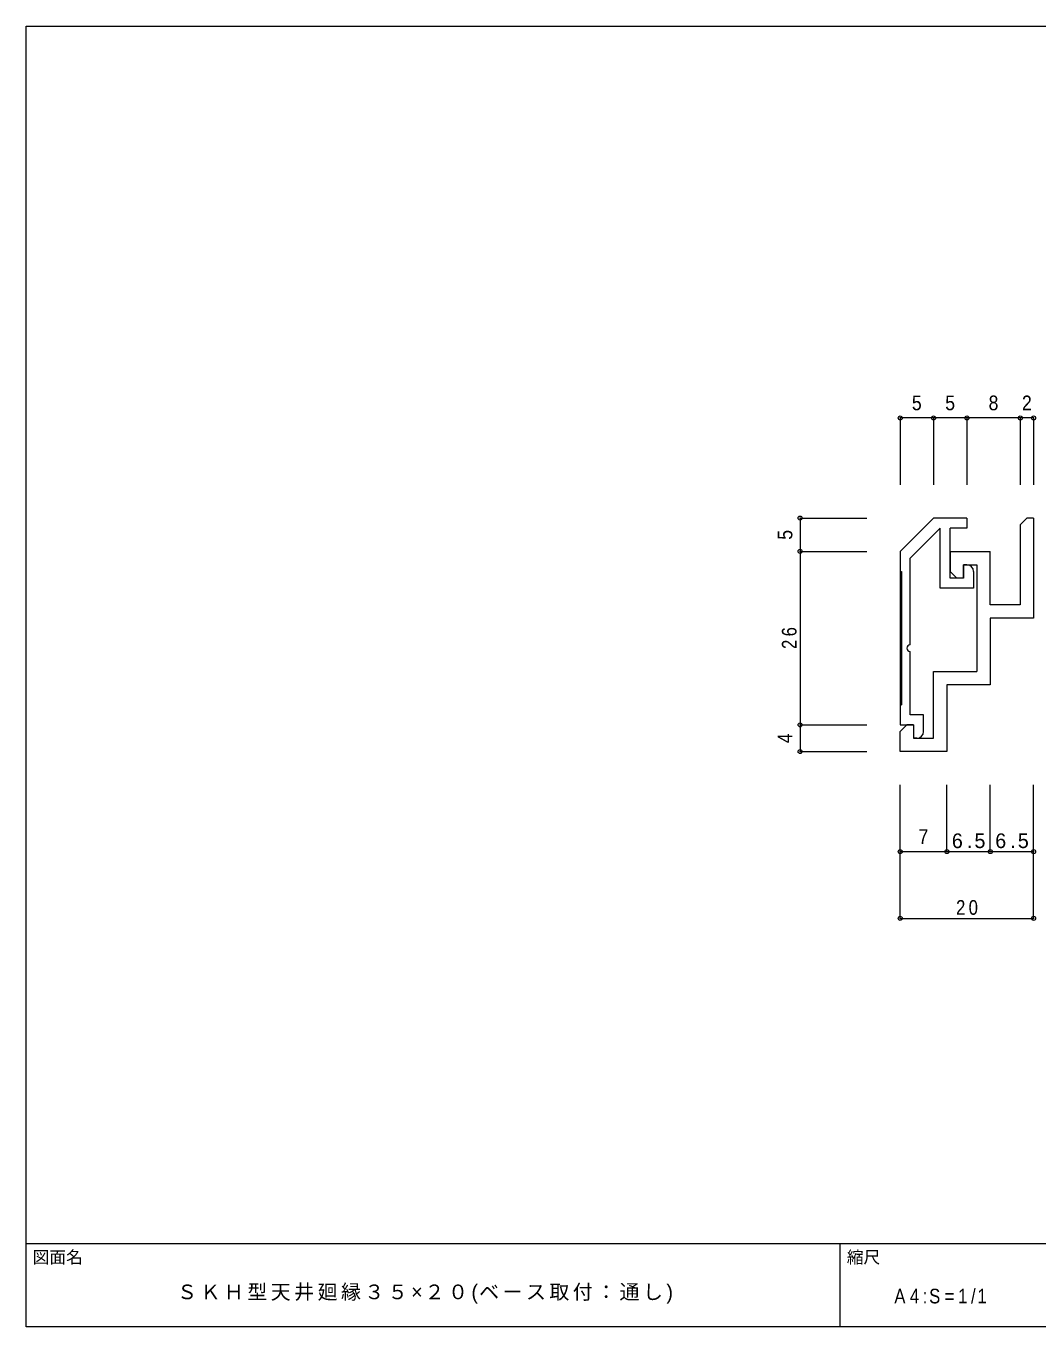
# Model space of a CAD drawing. Units: millimetres on the paper. Extents: x -141 to 141, y -98 to 98.
# Drawn here: x -141 to 10.7, y -97.5 to 97.5 of the extents above; entities that cross this region are included whole.
import ezdxf
from ezdxf.enums import TextEntityAlignment as Align

# ---------------------------------------------------------------- set-up
doc = ezdxf.new("R2010")
doc.units = ezdxf.units.MM
doc.header["$PDMODE"] = 32
doc.header["$PDSIZE"] = 0.6
for name, color, linetype, lineweight in [('0-0_ＫＢ製品', 2, 'Continuous', 9), ('0-3_寸法', 4, 'Continuous', 9), ('0-A_ベース', 3, 'Continuous', 9), ('F-0_図面枠', 5, 'Continuous', 9), ('F-5_F-5ﾚｲﾔ', 7, 'Continuous', 9)]:
    doc.layers.add(name, color=color, linetype=linetype, lineweight=lineweight)
doc.styles.add('HGｺﾞｼｯｸM', font='')
doc.styles.get('HGｺﾞｼｯｸM').set_extended_font_data('HGｺﾞｼｯｸM')

msp = doc.modelspace()

# ---------------------------------------------------------------- linework, layer by layer
at = {"layer": '0-0_ＫＢ製品'}
for p, q in [((9, 23.75), (8, 22.75)), ((10, 23.75), (9, 23.75)), ((10, 23.75), (10, 8.75)), ((8, 22.75), (8, 10.75)), ((-2.5, 18.75), (-2.5, 15.75)), ((-2.5, 18.75), (3.5, 18.75)), ((3.5, 10.75), (3.5, 18.75)), ((-1.5, 14.75), (-2.5, 15.75)), ((-0.5, 14.75), (-0.5, 16.75)), ((-0.5, 16.75), (-0.5, 14.75)), ((-0.5, 14.75), (-1.5, 14.75)), ((8, 10.75), (3.5, 10.75)), ((3.5, 8.75), (3.5, -1.25)), ((10, 8.75), (3.5, 8.75)), ((-5, 0.75), (1.5, 0.75)), ((-5, -9.25), (-5, 0.75)), ((-3, -1.25), (-3, -11.25)), ((3.5, -1.25), (-3, -1.25)), ((-9, -7.25), (-10, -8.25)), ((-8, -7.25), (-9, -7.25)), ((-8, -7.25), (-8, -9.25)), ((-8, -7.25), (-8, -9.25)), ((-10, -11.25), (-10, -8.25)), ((-7.5, -9.25), (-5, -9.25)), ((-3, -11.25), (-10, -11.25))]:
    msp.add_line(p, q, dxfattribs=at)
for points in [[(-0.5, 16.75), (1.5, 16.75), (1.5, 0.75)], [(-8, -9.25), (-7.5, -9.25), (-8, -9.25)]]:
    msp.add_lwpolyline(points, dxfattribs=at)
at = {"layer": '0-3_寸法'}
for p, q in [((-5, 38.75), (-10, 38.75)), ((-10, 38.75), (-10, 28.75)), ((0, 38.75), (-5, 38.75)), ((-5, 38.75), (-5, 28.75)), ((8, 38.75), (0, 38.75)), ((0, 38.75), (0, 28.75)), ((10, 38.75), (8, 38.75)), ((8, 38.75), (8, 28.75)), ((10, 38.75), (10, 28.75)), ((-25, 23.75), (-25, 18.75)), ((-25, 23.75), (-15, 23.75)), ((-25, 18.75), (-15, 18.75)), ((-25, 18.75), (-25, -7.25)), ((-25, -7.25), (-15, -7.25)), ((-25, -7.25), (-25, -11.25)), ((-25, -11.25), (-15, -11.25)), ((-10, -26.25), (-10, -16.25)), ((-3, -26.25), (-3, -16.25)), ((3.5, -26.25), (3.5, -16.25)), ((10, -26.25), (10, -16.25)), ((-10, -26.25), (-3, -26.25)), ((-10, -36.25), (-10, -26.25)), ((-3, -26.25), (3.5, -26.25)), ((3.5, -26.25), (10, -26.25)), ((10, -36.25), (10, -26.25)), ((-10, -36.25), (10, -36.25))]:
    msp.add_line(p, q, dxfattribs=at)
for p in [(-10, 38.75), (-5, 38.75), (0, 38.75), (8, 38.75), (10, 38.75), (-25, 23.75), (-25, 18.75), (-25, -7.25), (-25, -11.25), (-10, -26.25), (-3, -26.25), (3.5, -26.25), (10, -26.25), (-10, -36.25), (10, -36.25)]:
    msp.add_point(p, dxfattribs=at)
at = {"layer": '0-A_ベース'}
for p, q in [((0, 23.75), (0, 22.25)), ((-4, 22.25), (-8.5, 17.75)), ((-4, 13.25), (-4, 22.25)), ((0, 22.25), (-2.5, 22.25)), ((-2.5, 14.75), (-2.5, 22.25)), ((-10, 18.75), (-10, -7.25)), ((-8.5, 4.75), (-8.5, 17.75)), ((0, 16.75), (-0.5, 16.75)), ((-0.5, 14.75), (-0.5, 16.75)), ((1, 15.75), (1, 13.25)), ((-0.5, 14.75), (-2.5, 14.75)), ((1, 13.25), (-4, 13.25)), ((-8.5, -5.75), (-8.5, 3.75)), ((-6.5, -5.75), (-8.5, -5.75)), ((-6.5, -8.25), (-6.5, -5.75)), ((-10, -7.25), (-8, -7.25)), ((-8, -7.25), (-8, -9.25)), ((-7.5, -9.25), (-8, -9.25))]:
    msp.add_line(p, q, dxfattribs=at)
at = {"layer": '0-A_ベース', "color": 7}
for p, q in [((-10, 15.75), (-9.8, 15.75)), ((-9.8, 15.75), (-9.8, -4.25)), ((-10, -4.25), (-9.8, -4.25))]:
    msp.add_line(p, q, dxfattribs=at)
at = {"layer": '0-A_ベース'}
msp.add_lwpolyline([(0, 23.75), (-5, 23.75), (-10, 18.75)], dxfattribs=at)
for centre, radius, start, end in [((0, 15.75), 1, 0, 90), ((-8.5, 4.25), 0.5, 90, 270), ((-7.5, -8.25), 1, 270, 0)]:
    msp.add_arc(centre, radius, start, end, dxfattribs=at)
at = {"layer": 'F-0_図面枠'}
for p, q in [((-141, 97.5), (141, 97.5)), ((-141, -97.5), (-141, 97.5)), ((-141, -85), (141, -85)), ((-19, -97.5), (-19, -85)), ((141, -97.5), (-141, -97.5))]:
    msp.add_line(p, q, dxfattribs=at)

# ---------------------------------------------------------------- texts
at = {"layer": '0-3_寸法', "color": 7, "style": 'HGｺﾞｼｯｸM', "width": 0.9}
for s, p in [('5', (-8.25, 39.25)), ('5', (-3.25, 39.25)), ('8', (3.25, 39.25)), ('2', (8.25, 39.25)), ('7', (-7.25, -25.75))]:
    msp.add_text(s, height=2.199, dxfattribs=at).set_placement(p, align=Align.BOTTOM_LEFT)
for s, p in [('5', (-25.5, 20.5)), ('4', (-25.5, -10))]:
    msp.add_text(s, height=2.199, rotation=90, dxfattribs=at).set_placement(p, align=Align.BOTTOM_LEFT)
at = {"layer": '0-3_寸法', "color": 7, "insert": (-25.5, 4.125), "char_height": 2.199, "attachment_point": 7, "rotation": 90, "style": 'HGｺﾞｼｯｸM'}
msp.add_mtext('\\T1.36;\\W0.85;26', dxfattribs=at)
at = {"layer": '0-3_寸法', "color": 7, "char_height": 2.199, "attachment_point": 7, "style": 'HGｺﾞｼｯｸM'}
for s, insert in [('\\T1.38;6.5', (-2.25, -25.75)), ('\\T1.38;6.5', (4.25, -25.75)), ('\\T1.36;\\W0.85;20', (-1.625, -35.75))]:
    msp.add_mtext(s, dxfattribs=dict(at, insert=insert))
at = {"layer": 'F-0_図面枠', "color": 7, "style": 'HGｺﾞｼｯｸM'}
msp.add_text('図面名', height=1.833, dxfattribs=at).set_placement((-140, -88.5), align=Align.BOTTOM_LEFT)
at = {"layer": 'F-5_F-5ﾚｲﾔ', "style": 'HGｺﾞｼｯｸM'}
msp.add_text('縮尺', height=1.833, dxfattribs=at).set_placement((-18, -88.5), align=Align.BOTTOM_LEFT)
at = {"layer": 'F-5_F-5ﾚｲﾔ', "char_height": 2.199, "attachment_point": 7, "style": 'HGｺﾞｼｯｸM'}
for s, insert in [('\\T1.17;ＳＫＨ型天井廻縁３５×２０(ベース取付：通し)', (-118.375, -94)), ('\\T1.39;\\W0.85;A4:S=1/1', (-10.875, -94))]:
    msp.add_mtext(s, dxfattribs=dict(at, insert=insert))

doc.saveas('drawing.dxf')
